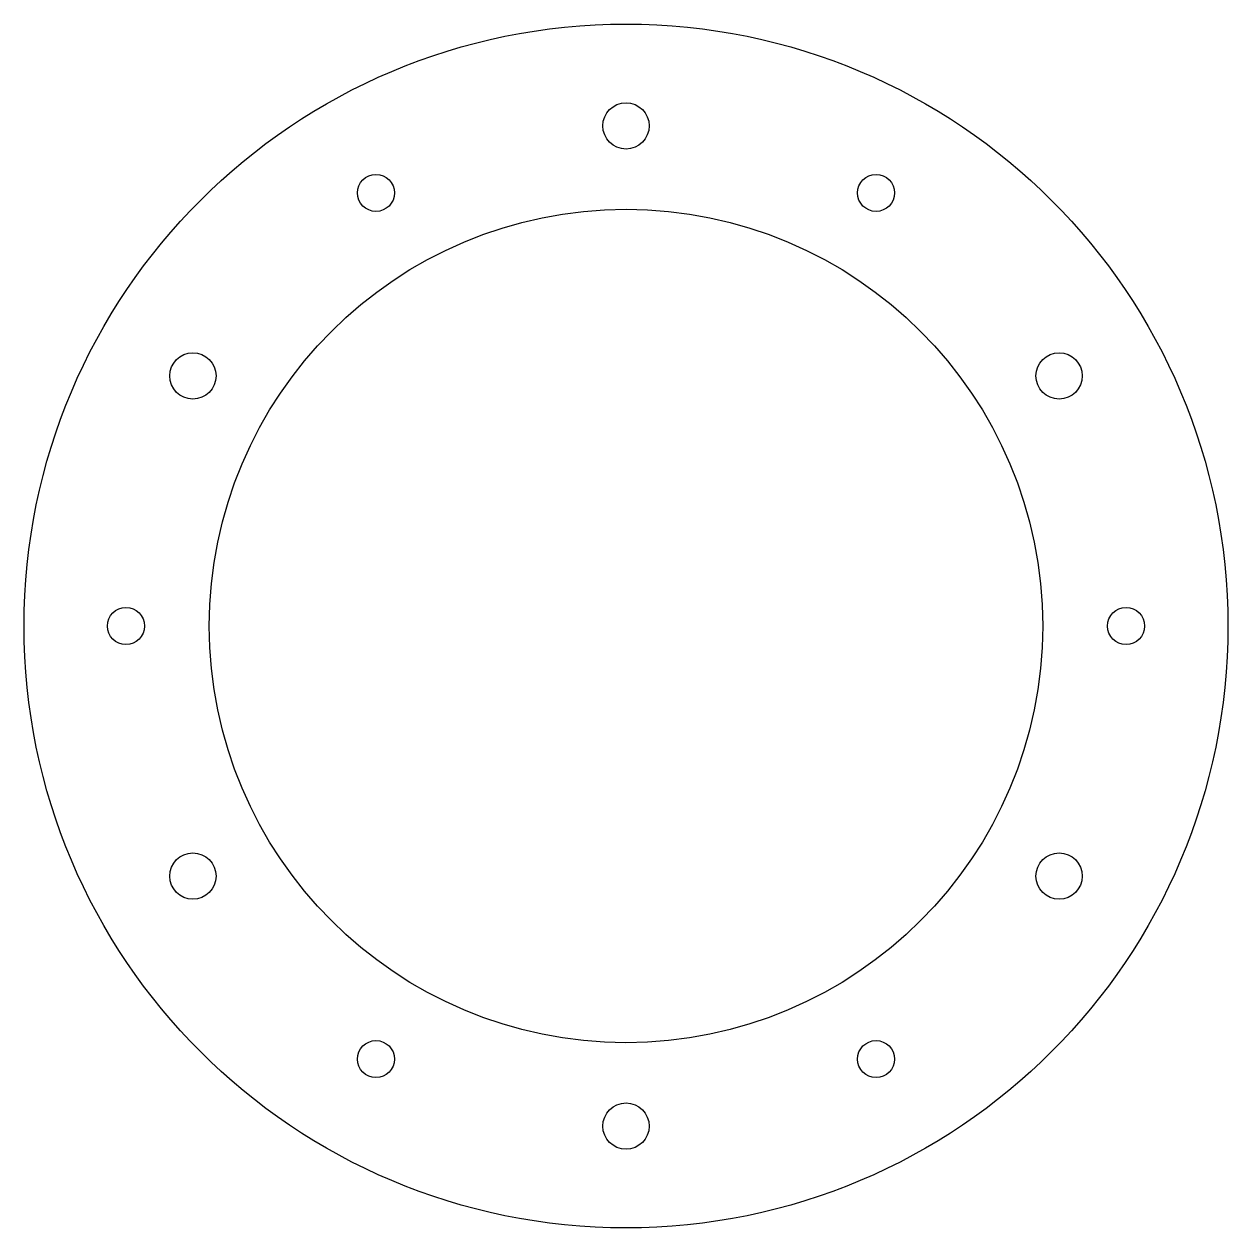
# Model space of a CAD drawing. Header units: millimetres. Extents: x -32.5 to 32.5, y -32.5 to 32.5.
import ezdxf

# ---------------------------------------------------------------- set-up
doc = ezdxf.new("R2010")
doc.units = ezdxf.units.MM

msp = doc.modelspace()

# ---------------------------------------------------------------- linework, layer by layer
at = {"color": 7, "linetype": 'Continuous', "lineweight": 25}
for centre, radius in [((0, 0), 32.5), ((0, 27), 1.25), ((-13.5, 23.383), 1), ((13.5, 23.383), 1), ((0, 0), 22.5), ((-23.383, 13.5), 1.25), ((23.383, 13.5), 1.25), ((-27, 0), 1), ((27, 0), 1), ((-23.383, -13.5), 1.25), ((23.383, -13.5), 1.25), ((-13.5, -23.383), 1), ((13.5, -23.383), 1), ((0, -27), 1.25)]:
    msp.add_circle(centre, radius, dxfattribs=at)

doc.saveas('drawing.dxf')
